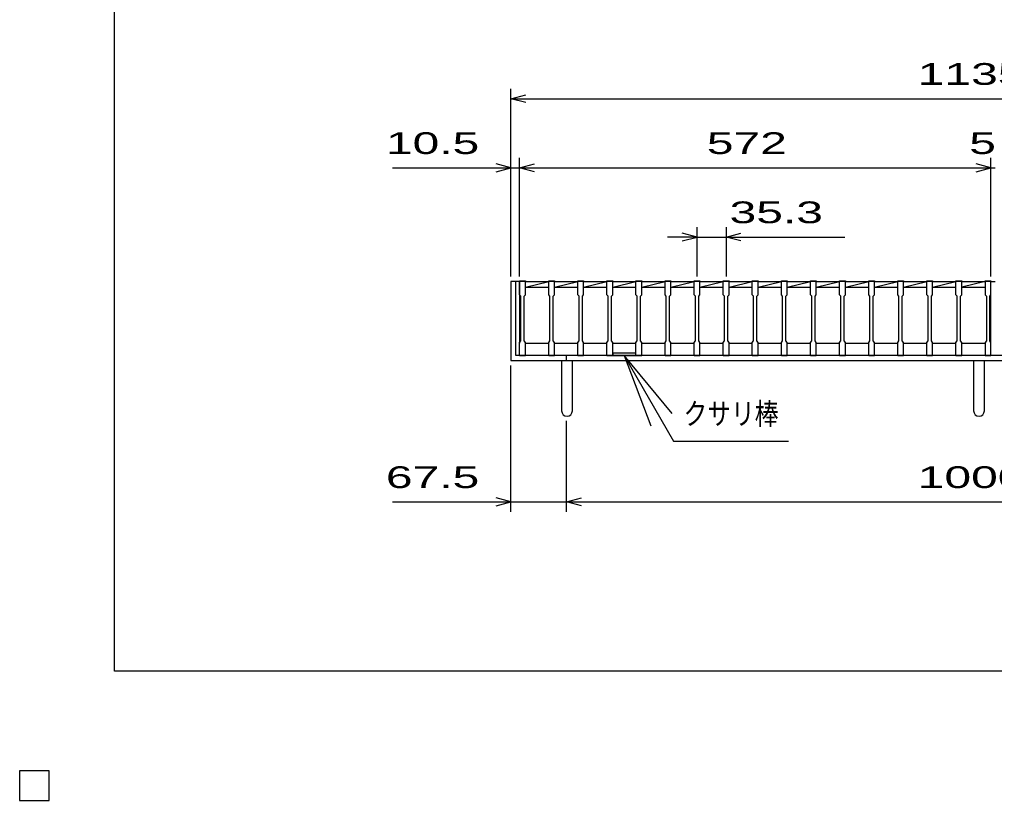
# Model space of a CAD drawing. Units: millimetres, scale not verified. Extents: x -2184 to 2083, y -1539 to 1258.
# Drawn here: x -2184 to -1001, y -1539 to -591 of the extents above; entities that cross this region are included whole.
import ezdxf
from ezdxf.enums import TextEntityAlignment as Align

# ---------------------------------------------------------------- set-up
doc = ezdxf.new("R2010")
doc.units = ezdxf.units.MM
doc.header["$LTSCALE"] = 12
for name, color, linetype, lineweight in [('0_2', 150, 'Continuous', 25), ('16', 3, 'Continuous', 25), ('19', 6, 'Continuous', 25), ('22', 2, 'Continuous', 25)]:
    doc.layers.add(name, color=color, linetype=linetype, lineweight=lineweight)
doc.styles.add('ベクトル', font='')
doc.styles.add('ＭＳ ゴシック', font='')
doc.styles.get('ベクトル').set_extended_font_data('ベクトル')
doc.styles.get('ＭＳ ゴシック').set_extended_font_data('MS Gothic')

# ---------------------------------------------------------------- blocks, each defined once
blk = doc.blocks.new('open_arrow')
at = {"color": 0, "linetype": 'Continuous', "lineweight": -2}
blk.add_lwpolyline([(7.5, 1.25), (0, 0), (7.5, -1.25)], dxfattribs=at)

msp = doc.modelspace()

# ---------------------------------------------------------------- linework, layer by layer
at = {"layer": '0_2'}
for p, q in [((-2068.8, -1381.8), (-2068.8, 1258.2)), ((2083.2, -1381.8), (-2068.8, -1381.8))]:
    msp.add_line(p, q, dxfattribs=at)
at = {"layer": '16'}
for p, q in [((-1577, -908.8), (-1577, -908.1)), ((-1577, -908.1), (-1570, -908.1)), ((-1570, -908.8), (-1577, -908.8)), ((-1577, -924.8), (-1577, -908.8)), ((-1577, -908.8), (-1577, -983.8)), ((-1570, -908.1), (-1570, -908.8)), ((-1570, -924.8), (-1570, -908.8)), ((-1570, -908.8), (-1541.7, -908.8)), ((-1570, -915.8), (-1541.7, -908.8)), ((-1541.7, -908.8), (-1541.7, -908.1)), ((-1541.7, -908.1), (-1534.7, -908.1)), ((-1534.7, -908.8), (-1541.7, -908.8)), ((-1541.7, -924.8), (-1541.7, -908.8)), ((-1534.7, -908.1), (-1534.7, -908.8)), ((-1534.7, -924.8), (-1534.7, -908.8)), ((-1534.7, -908.8), (-1506.4, -908.8)), ((-1534.7, -915.8), (-1506.4, -908.8)), ((-1506.4, -908.8), (-1506.4, -908.1)), ((-1506.4, -908.1), (-1499.4, -908.1)), ((-1499.4, -908.8), (-1506.4, -908.8)), ((-1506.4, -924.8), (-1506.4, -908.8)), ((-1499.4, -908.1), (-1499.4, -908.8)), ((-1499.4, -924.8), (-1499.4, -908.8)), ((-1499.4, -908.8), (-1471.1, -908.8)), ((-1499.4, -915.8), (-1471.1, -908.8)), ((-1471.1, -908.8), (-1471.1, -908.1)), ((-1471.1, -908.1), (-1464.1, -908.1)), ((-1464.1, -908.8), (-1471.1, -908.8)), ((-1471.1, -924.8), (-1471.1, -908.8)), ((-1464.1, -908.1), (-1464.1, -908.8)), ((-1464.1, -924.8), (-1464.1, -908.8)), ((-1464.1, -908.8), (-1435.8, -908.8)), ((-1464.1, -915.8), (-1435.8, -908.8)), ((-1435.8, -908.8), (-1435.8, -908.1)), ((-1435.8, -908.1), (-1428.8, -908.1)), ((-1428.8, -908.8), (-1435.8, -908.8)), ((-1435.8, -924.8), (-1435.8, -908.8)), ((-1428.8, -908.1), (-1428.8, -908.8)), ((-1428.8, -924.8), (-1428.8, -908.8)), ((-1428.8, -908.8), (-1400.5, -908.8)), ((-1428.8, -915.8), (-1400.5, -908.8)), ((-1400.5, -908.8), (-1400.5, -908.1)), ((-1400.5, -908.1), (-1393.5, -908.1)), ((-1393.5, -908.8), (-1400.5, -908.8)), ((-1400.5, -924.8), (-1400.5, -908.8)), ((-1393.5, -908.1), (-1393.5, -908.8)), ((-1393.5, -924.8), (-1393.5, -908.8)), ((-1393.5, -908.8), (-1365.2, -908.8)), ((-1393.5, -915.8), (-1365.2, -908.8)), ((-1365.2, -908.8), (-1365.2, -908.1)), ((-1365.2, -908.1), (-1358.2, -908.1)), ((-1358.2, -908.8), (-1365.2, -908.8)), ((-1365.2, -924.8), (-1365.2, -908.8)), ((-1358.2, -908.1), (-1358.2, -908.8)), ((-1358.2, -924.8), (-1358.2, -908.8)), ((-1358.2, -908.8), (-1329.9, -908.8)), ((-1358.2, -915.8), (-1329.9, -908.8)), ((-1329.9, -908.8), (-1329.9, -908.1)), ((-1329.9, -908.1), (-1322.9, -908.1)), ((-1322.9, -908.8), (-1329.9, -908.8)), ((-1329.9, -924.8), (-1329.9, -908.8)), ((-1322.9, -908.1), (-1322.9, -908.8)), ((-1322.9, -924.8), (-1322.9, -908.8)), ((-1322.9, -908.8), (-1294.6, -908.8)), ((-1322.9, -915.8), (-1294.6, -908.8)), ((-1294.6, -908.8), (-1294.6, -908.1)), ((-1294.6, -908.1), (-1287.6, -908.1)), ((-1287.6, -908.8), (-1294.6, -908.8)), ((-1294.6, -924.8), (-1294.6, -908.8)), ((-1287.6, -908.1), (-1287.6, -908.8)), ((-1287.6, -924.8), (-1287.6, -908.8)), ((-1287.6, -908.8), (-1259.3, -908.8)), ((-1287.6, -915.8), (-1259.3, -908.8)), ((-1259.3, -908.8), (-1259.3, -908.1)), ((-1259.3, -908.1), (-1252.3, -908.1)), ((-1252.3, -908.8), (-1259.3, -908.8)), ((-1259.3, -924.8), (-1259.3, -908.8)), ((-1252.3, -908.1), (-1252.3, -908.8)), ((-1252.3, -924.8), (-1252.3, -908.8)), ((-1252.3, -908.8), (-1224, -908.8)), ((-1252.3, -915.8), (-1224, -908.8)), ((-1224, -908.8), (-1224, -908.1)), ((-1224, -908.1), (-1217, -908.1)), ((-1217, -908.8), (-1224, -908.8)), ((-1224, -924.8), (-1224, -908.8)), ((-1217, -908.1), (-1217, -908.8)), ((-1217, -924.8), (-1217, -908.8)), ((-1217, -908.8), (-1188.7, -908.8)), ((-1217, -915.8), (-1188.7, -908.8)), ((-1188.7, -908.8), (-1188.7, -908.1)), ((-1188.7, -908.1), (-1181.7, -908.1)), ((-1181.7, -908.8), (-1188.7, -908.8)), ((-1188.7, -924.8), (-1188.7, -908.8)), ((-1181.7, -908.1), (-1181.7, -908.8)), ((-1181.7, -924.8), (-1181.7, -908.8)), ((-1181.7, -908.8), (-1153.4, -908.8)), ((-1181.7, -915.8), (-1153.4, -908.8)), ((-1153.4, -908.8), (-1153.4, -908.1)), ((-1153.4, -908.1), (-1146.4, -908.1)), ((-1146.4, -908.8), (-1153.4, -908.8)), ((-1153.4, -924.8), (-1153.4, -908.8)), ((-1146.4, -908.1), (-1146.4, -908.8)), ((-1146.4, -924.8), (-1146.4, -908.8)), ((-1146.4, -908.8), (-1118.1, -908.8)), ((-1146.4, -915.8), (-1118.1, -908.8)), ((-1118.1, -908.8), (-1118.1, -908.1)), ((-1118.1, -908.1), (-1111.1, -908.1)), ((-1111.1, -908.8), (-1118.1, -908.8)), ((-1118.1, -924.8), (-1118.1, -908.8)), ((-1111.1, -908.1), (-1111.1, -908.8)), ((-1111.1, -924.8), (-1111.1, -908.8)), ((-1111.1, -908.8), (-1082.8, -908.8)), ((-1111.1, -915.8), (-1082.8, -908.8)), ((-1082.8, -908.8), (-1082.8, -908.1)), ((-1082.8, -908.1), (-1075.8, -908.1)), ((-1075.8, -908.8), (-1082.8, -908.8)), ((-1082.8, -924.8), (-1082.8, -908.8)), ((-1075.8, -908.1), (-1075.8, -908.8)), ((-1075.8, -924.8), (-1075.8, -908.8)), ((-1075.8, -908.8), (-1047.5, -908.8)), ((-1075.8, -915.8), (-1047.5, -908.8)), ((-1047.5, -908.8), (-1047.5, -908.1)), ((-1047.5, -908.1), (-1040.5, -908.1)), ((-1040.5, -908.8), (-1047.5, -908.8)), ((-1047.5, -924.8), (-1047.5, -908.8)), ((-1040.5, -908.1), (-1040.5, -908.8)), ((-1040.5, -924.8), (-1040.5, -908.8)), ((-1040.5, -908.8), (-1012, -908.8)), ((-1012.2, -908.8), (-1040.5, -915.8)), ((-1012, -908.8), (-1012, -908.1)), ((-1012, -908.1), (-1005, -908.1)), ((-1012, -908.8), (-1012, -924.8)), ((-1005, -908.8), (-1012, -908.8)), ((-1005, -908.1), (-1005, -908.8)), ((-1005, -924.8), (-1005, -908.8)), ((-1005, -983.8), (-1005, -908.8)), ((-1570, -915.8), (-1541.7, -915.8)), ((-1534.7, -915.8), (-1506.4, -915.8)), ((-1499.4, -915.8), (-1471.1, -915.8)), ((-1464.1, -915.8), (-1435.8, -915.8)), ((-1428.8, -915.8), (-1400.5, -915.8)), ((-1393.5, -915.8), (-1365.2, -915.8)), ((-1358.2, -915.8), (-1329.9, -915.8)), ((-1322.9, -915.8), (-1294.6, -915.8)), ((-1287.6, -915.8), (-1259.3, -915.8)), ((-1252.3, -915.8), (-1224, -915.8)), ((-1217, -915.8), (-1188.7, -915.8)), ((-1181.7, -915.8), (-1153.4, -915.8)), ((-1146.4, -915.8), (-1118.1, -915.8)), ((-1111.1, -915.8), (-1082.8, -915.8)), ((-1075.8, -915.8), (-1047.5, -915.8)), ((-1040.5, -915.8), (-1012, -915.8)), ((-1575.5, -926.8), (-1577, -924.8)), ((-1575.5, -980.8), (-1575.5, -926.8)), ((-1571.5, -926.8), (-1570, -924.8)), ((-1571.5, -980.8), (-1571.5, -926.8)), ((-1540.2, -926.8), (-1541.7, -924.8)), ((-1540.2, -980.8), (-1540.2, -926.8)), ((-1536.2, -926.8), (-1534.7, -924.8)), ((-1536.2, -980.8), (-1536.2, -926.8)), ((-1504.9, -926.8), (-1506.4, -924.8)), ((-1504.9, -980.8), (-1504.9, -926.8)), ((-1500.9, -926.8), (-1499.4, -924.8)), ((-1500.9, -980.8), (-1500.9, -926.8)), ((-1469.6, -926.8), (-1471.1, -924.8)), ((-1469.6, -980.8), (-1469.6, -926.8)), ((-1465.6, -926.8), (-1464.1, -924.8)), ((-1465.6, -980.8), (-1465.6, -926.8)), ((-1434.3, -926.8), (-1435.8, -924.8)), ((-1434.3, -980.8), (-1434.3, -926.8)), ((-1430.3, -926.8), (-1428.8, -924.8)), ((-1430.3, -980.8), (-1430.3, -926.8)), ((-1399, -926.8), (-1400.5, -924.8)), ((-1399, -980.8), (-1399, -926.8)), ((-1395, -926.8), (-1393.5, -924.8)), ((-1395, -980.8), (-1395, -926.8)), ((-1363.7, -926.8), (-1365.2, -924.8)), ((-1363.7, -980.8), (-1363.7, -926.8)), ((-1359.7, -926.8), (-1358.2, -924.8)), ((-1359.7, -980.8), (-1359.7, -926.8)), ((-1328.4, -926.8), (-1329.9, -924.8)), ((-1328.4, -980.8), (-1328.4, -926.8)), ((-1324.4, -926.8), (-1322.9, -924.8)), ((-1324.4, -980.8), (-1324.4, -926.8)), ((-1293.1, -926.8), (-1294.6, -924.8)), ((-1293.1, -980.8), (-1293.1, -926.8)), ((-1289.1, -926.8), (-1287.6, -924.8)), ((-1289.1, -980.8), (-1289.1, -926.8)), ((-1257.8, -926.8), (-1259.3, -924.8)), ((-1257.8, -980.8), (-1257.8, -926.8)), ((-1253.8, -926.8), (-1252.3, -924.8)), ((-1253.8, -980.8), (-1253.8, -926.8)), ((-1222.5, -926.8), (-1224, -924.8)), ((-1222.5, -980.8), (-1222.5, -926.8)), ((-1218.5, -926.8), (-1217, -924.8)), ((-1218.5, -980.8), (-1218.5, -926.8)), ((-1187.2, -926.8), (-1188.7, -924.8)), ((-1187.2, -980.8), (-1187.2, -926.8)), ((-1183.2, -926.8), (-1181.7, -924.8)), ((-1183.2, -980.8), (-1183.2, -926.8)), ((-1151.9, -926.8), (-1153.4, -924.8)), ((-1151.9, -980.8), (-1151.9, -926.8)), ((-1147.9, -926.8), (-1146.4, -924.8)), ((-1147.9, -980.8), (-1147.9, -926.8)), ((-1116.6, -926.8), (-1118.1, -924.8)), ((-1116.6, -980.8), (-1116.6, -926.8)), ((-1112.6, -926.8), (-1111.1, -924.8)), ((-1112.6, -980.8), (-1112.6, -926.8)), ((-1081.3, -926.8), (-1082.8, -924.8)), ((-1081.3, -980.8), (-1081.3, -926.8)), ((-1077.3, -926.8), (-1075.8, -924.8)), ((-1077.3, -980.8), (-1077.3, -926.8)), ((-1046, -926.8), (-1047.5, -924.8)), ((-1046, -980.8), (-1046, -926.8)), ((-1042, -926.8), (-1040.5, -924.8)), ((-1042, -980.8), (-1042, -926.8)), ((-1012, -924.8), (-1010.5, -926.8)), ((-1010.5, -926.8), (-1010.5, -980.8)), ((-1006.5, -926.8), (-1005, -924.8)), ((-1006.5, -980.8), (-1006.5, -926.8)), ((-1577, -982.8), (-1575.5, -980.8)), ((-1570, -982.8), (-1571.5, -980.8)), ((-1541.7, -982.8), (-1540.2, -980.8)), ((-1534.7, -982.8), (-1536.2, -980.8)), ((-1506.4, -982.8), (-1504.9, -980.8)), ((-1499.4, -982.8), (-1500.9, -980.8)), ((-1471.1, -982.8), (-1469.6, -980.8)), ((-1464.1, -982.8), (-1465.6, -980.8)), ((-1435.8, -982.8), (-1434.3, -980.8)), ((-1428.8, -982.8), (-1430.3, -980.8)), ((-1400.5, -982.8), (-1399, -980.8)), ((-1393.5, -982.8), (-1395, -980.8)), ((-1365.2, -982.8), (-1363.7, -980.8)), ((-1358.2, -982.8), (-1359.7, -980.8)), ((-1329.9, -982.8), (-1328.4, -980.8)), ((-1322.9, -982.8), (-1324.4, -980.8)), ((-1294.6, -982.8), (-1293.1, -980.8)), ((-1287.6, -982.8), (-1289.1, -980.8)), ((-1259.3, -982.8), (-1257.8, -980.8)), ((-1252.3, -982.8), (-1253.8, -980.8)), ((-1224, -982.8), (-1222.5, -980.8)), ((-1217, -982.8), (-1218.5, -980.8)), ((-1188.7, -982.8), (-1187.2, -980.8)), ((-1181.7, -982.8), (-1183.2, -980.8)), ((-1153.4, -982.8), (-1151.9, -980.8)), ((-1146.4, -982.8), (-1147.9, -980.8)), ((-1118.1, -982.8), (-1116.6, -980.8)), ((-1111.1, -982.8), (-1112.6, -980.8)), ((-1082.8, -982.8), (-1081.3, -980.8)), ((-1075.8, -982.8), (-1077.3, -980.8)), ((-1047.5, -982.8), (-1046, -980.8)), ((-1040.5, -982.8), (-1042, -980.8)), ((-1010.5, -980.8), (-1012, -982.8)), ((-1005, -982.8), (-1006.5, -980.8)), ((-1577, -998.8), (-1577, -982.8)), ((-1570, -998.8), (-1570, -982.8)), ((-1570, -983.8), (-1541.7, -983.8)), ((-1541.7, -998.8), (-1541.7, -982.8)), ((-1534.7, -998.8), (-1534.7, -982.8)), ((-1534.7, -983.8), (-1506.4, -983.8)), ((-1506.4, -998.8), (-1506.4, -982.8)), ((-1499.4, -998.8), (-1499.4, -982.8)), ((-1499.4, -983.8), (-1471.1, -983.8)), ((-1471.1, -998.8), (-1471.1, -982.8)), ((-1464.1, -998.8), (-1464.1, -982.8)), ((-1464.1, -983.8), (-1435.8, -983.8)), ((-1435.8, -998.8), (-1435.8, -982.8)), ((-1428.8, -998.8), (-1428.8, -982.8)), ((-1428.8, -983.8), (-1400.5, -983.8)), ((-1400.5, -998.8), (-1400.5, -982.8)), ((-1393.5, -998.8), (-1393.5, -982.8)), ((-1393.5, -983.8), (-1365.2, -983.8)), ((-1365.2, -998.8), (-1365.2, -982.8)), ((-1358.2, -998.8), (-1358.2, -982.8)), ((-1358.2, -983.8), (-1329.9, -983.8)), ((-1329.9, -998.8), (-1329.9, -982.8)), ((-1322.9, -998.8), (-1322.9, -982.8)), ((-1322.9, -983.8), (-1294.6, -983.8)), ((-1294.6, -998.8), (-1294.6, -982.8)), ((-1287.6, -998.8), (-1287.6, -982.8)), ((-1287.6, -983.8), (-1259.3, -983.8)), ((-1259.3, -998.8), (-1259.3, -982.8)), ((-1252.3, -998.8), (-1252.3, -982.8)), ((-1252.3, -983.8), (-1224, -983.8)), ((-1224, -998.8), (-1224, -982.8)), ((-1217, -998.8), (-1217, -982.8)), ((-1217, -983.8), (-1188.7, -983.8)), ((-1188.7, -998.8), (-1188.7, -982.8)), ((-1181.7, -998.8), (-1181.7, -982.8)), ((-1181.7, -983.8), (-1153.4, -983.8)), ((-1153.4, -998.8), (-1153.4, -982.8)), ((-1146.4, -998.8), (-1146.4, -982.8)), ((-1146.4, -983.8), (-1118.1, -983.8)), ((-1118.1, -998.8), (-1118.1, -982.8)), ((-1111.1, -998.8), (-1111.1, -982.8)), ((-1111.1, -983.8), (-1082.8, -983.8)), ((-1082.8, -998.8), (-1082.8, -982.8)), ((-1075.8, -998.8), (-1075.8, -982.8)), ((-1075.8, -983.8), (-1047.5, -983.8)), ((-1047.5, -998.8), (-1047.5, -982.8)), ((-1040.5, -998.8), (-1040.5, -982.8)), ((-1040.5, -983.8), (-1012, -983.8)), ((-1012, -982.8), (-1012, -998.8)), ((-1005, -998.8), (-1005, -982.8)), ((-1577, -998.8), (-1570, -998.8)), ((-1541.7, -998.8), (-1534.7, -998.8)), ((-1506.4, -998.8), (-1499.4, -998.8)), ((-1471.1, -998.8), (-1464.1, -998.8)), ((-1435.8, -995.8), (-1464.1, -995.8)), ((-1464.1, -995.8), (-1464.1, -998.8)), ((-1464.1, -998.8), (-1435.8, -998.8)), ((-1435.8, -998.8), (-1435.8, -995.8)), ((-1435.8, -998.8), (-1428.8, -998.8)), ((-1400.5, -998.8), (-1393.5, -998.8)), ((-1365.2, -998.8), (-1358.2, -998.8)), ((-1329.9, -998.8), (-1322.9, -998.8)), ((-1294.6, -998.8), (-1287.6, -998.8)), ((-1259.3, -998.8), (-1252.3, -998.8)), ((-1224, -998.8), (-1217, -998.8)), ((-1188.7, -998.8), (-1181.7, -998.8)), ((-1153.4, -998.8), (-1146.4, -998.8)), ((-1118.1, -998.8), (-1111.1, -998.8)), ((-1082.8, -998.8), (-1075.8, -998.8)), ((-1047.5, -998.8), (-1040.5, -998.8)), ((-1012, -998.8), (-1005, -998.8)), ((-2148, -1503), (-2184, -1503)), ((-2184, -1503), (-2184, -1539)), ((-2148, -1503), (-2184, -1503)), ((-2184, -1503), (-2184, -1539)), ((-2148, -1503), (-2184, -1503)), ((-2184, -1503), (-2184, -1539)), ((-2148, -1503), (-2184, -1503)), ((-2184, -1503), (-2184, -1539)), ((-2148, -1503), (-2184, -1503)), ((-2184, -1503), (-2184, -1539)), ((-2148, -1539), (-2148, -1503)), ((-2148, -1539), (-2148, -1503)), ((-2148, -1539), (-2148, -1503)), ((-2148, -1539), (-2148, -1503)), ((-2148, -1539), (-2148, -1503)), ((-2184, -1539), (-2148, -1539)), ((-2184, -1539), (-2148, -1539)), ((-2184, -1539), (-2148, -1539)), ((-2184, -1539), (-2148, -1539)), ((-2184, -1539), (-2148, -1539))]:
    msp.add_line(p, q, dxfattribs=at)
at = {"layer": '19'}
for p, q in [((-1577, -908.8), (-1587.5, -908.8)), ((-1587.5, -908.8), (-1587.5, -1004.8)), ((-1581.5, -998.8), (-1581.5, -908.8)), ((-1005, -908.8), (-1000, -908.8)), ((-1587.5, -1004.8), (-452.5, -1004.8)), ((-458.5, -998.8), (-1581.5, -998.8)), ((-1526, -1004.8), (-1526, -1065.91)), ((-1520, -1004.8), (-1520, -998.8)), ((-1513, -1065.91), (-1513, -1004.8)), ((-1026, -1004.8), (-1026, -1065.91)), ((-1013, -1065.91), (-1013, -1004.8))]:
    msp.add_line(p, q, dxfattribs=at)
for centre in [(-1519.5, -1065.91), (-1019.5, -1065.91)]:
    msp.add_arc(centre, 6.5, 180, 0, dxfattribs=at)
at = {"layer": '22', "color": 4}
for p, q in [((-1587.5, -902.8), (-1587.5, -674.8)), ((-1587.5, -686.8), (-1569.5, -682)), ((-1569.5, -691.6), (-1587.5, -686.8)), ((-1587.5, -686.8), (-452.5, -686.8)), ((-1587.5, -770.8), (-1605.5, -766)), ((-1587.5, -902.8), (-1587.5, -758.8)), ((-1577, -902.8), (-1577, -758.8)), ((-1577, -770.8), (-1559, -766)), ((-1005, -770.8), (-1023, -766)), ((-1005, -902.8), (-1005, -758.8)), ((-1731.5, -770.8), (-1587.5, -770.8)), ((-1605.5, -775.6), (-1587.5, -770.8)), ((-1587.5, -770.8), (-1577, -770.8)), ((-1559, -775.6), (-1577, -770.8)), ((-1577, -770.8), (-1005, -770.8)), ((-1023, -775.6), (-1005, -770.8)), ((-1005, -770.8), (-1000, -770.8)), ((-1361.7, -854.8), (-1379.7, -850)), ((-1361.7, -902.8), (-1361.7, -842.8)), ((-1326.4, -842.8), (-1326.4, -902.8)), ((-1326.4, -854.8), (-1308.4, -850)), ((-1361.7, -854.8), (-1397.7, -854.8)), ((-1379.7, -859.6), (-1361.7, -854.8)), ((-1361.7, -854.8), (-1326.4, -854.8)), ((-1308.4, -859.6), (-1326.4, -854.8)), ((-1326.4, -854.8), (-1182.4, -854.8)), ((-1587.5, -1188.4), (-1587.5, -1010.8)), ((-1520, -1188.4), (-1520, -1078)), ((-1731.5, -1176.4), (-1587.5, -1176.4)), ((-1587.5, -1176.4), (-1605.5, -1171.6)), ((-1605.5, -1181.2), (-1587.5, -1176.4)), ((-1587.5, -1176.4), (-1520, -1176.4)), ((-1520, -1176.4), (-1502, -1171.6)), ((-1502, -1181.2), (-1520, -1176.4)), ((-1520, -1176.4), (-520, -1176.4))]:
    msp.add_line(p, q, dxfattribs=at)
at = {"layer": '22'}
for p, q in [((-2148, -1503), (-2184, -1503)), ((-2184, -1503), (-2184, -1539)), ((-2148, -1503), (-2184, -1503)), ((-2184, -1503), (-2184, -1539)), ((-2148, -1503), (-2184, -1503)), ((-2184, -1503), (-2184, -1539)), ((-2148, -1539), (-2148, -1503)), ((-2148, -1539), (-2148, -1503)), ((-2148, -1539), (-2148, -1503)), ((-2184, -1539), (-2148, -1539)), ((-2184, -1539), (-2148, -1539)), ((-2184, -1539), (-2148, -1539))]:
    msp.add_line(p, q, dxfattribs=at)
at = {"layer": '22', "color": 4}
msp.add_lwpolyline([(-1449.95, -998.8), (-1390.09, -1102.48), (-1250.89, -1102.48)], dxfattribs=at)

# ---------------------------------------------------------------- block references
at = {"layer": '22', "color": 4, "xscale": 12, "yscale": 12, "rotation": 300}
msp.add_blockref('open_arrow', (-1449.95, -998.8), dxfattribs=at)

# ---------------------------------------------------------------- texts
at = {"layer": '22', "style": 'ベクトル', "width": 1.65}
for s, p in [(' 1135 ', (-1110, -656.8)), (' 10.5 ', (-1755.5, -740.8)), (' 572 ', (-1366, -740.8)), (' 5 ', (-1047.5, -740.8)), (' 35.3 ', (-1338.4, -824.8)), (' 67.5 ', (-1755.5, -1146.4)), (' 1000 ', (-1110, -1146.4))]:
    msp.add_text(s, height=26.39, dxfattribs=at).set_placement(p, align=Align.MIDDLE_LEFT)
at = {"layer": '22', "color": 4, "style": 'ＭＳ ゴシック', "width": 0.8}
msp.add_text('クサリ棒', height=26.39, dxfattribs=at).set_placement((-1378.09, -1090.48), align=Align.BOTTOM_LEFT)

doc.saveas('drawing.dxf')
